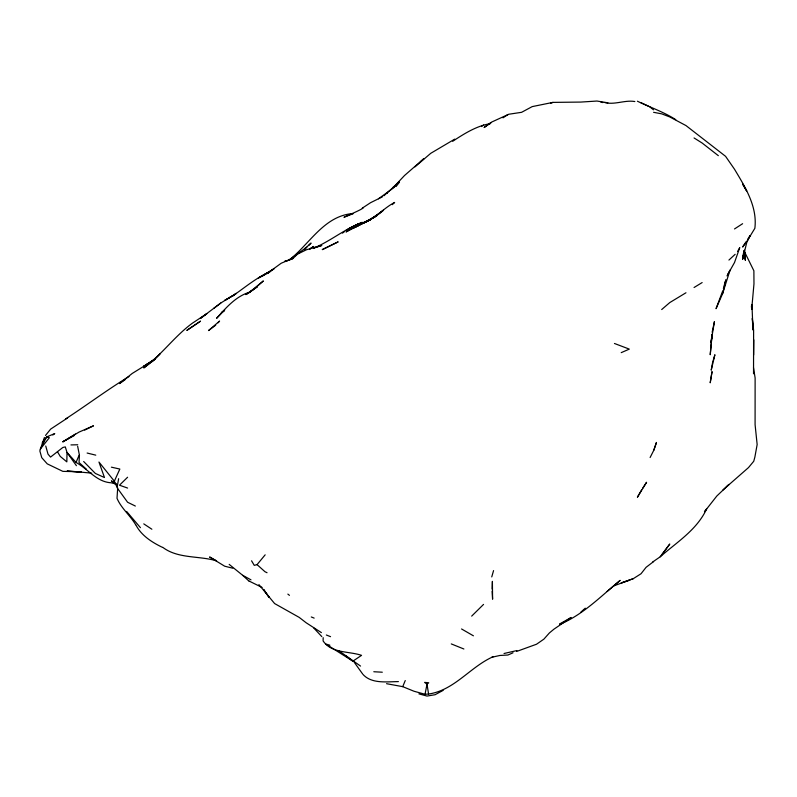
<?xml version="1.0" encoding="UTF-8"?>
<svg xmlns="http://www.w3.org/2000/svg" width="797" height="797" viewBox="0 0 797 797"><rect width="100%" height="100%" fill="white"/><g stroke="black" fill="none" stroke-linecap="round" stroke-linejoin="round"><path stroke-width="1.2" d="M753.534 373.783L753.613 330.376L752.318 318.421L752.637 324.21M753.643 355.034L753.803 339.831M323.164 637.64L323.124 640.967C331.662 653.49 348.747 651.059 361.569 655.343L352.872 661.171L325.744 644.006L329.898 645.201M492.128 589.043L492.397 581.362L492.586 599.195L492.147 591.264M117.567 489.786L117.01 498.324C121.254 508.356 130.15 515.33 135.679 524.755M711.99 334.69L711.014 342.262L714.431 321.599L712.159 332.259M743.372 253.546L742.615 259.334L744.458 250.328L745.424 260.24L744.288 250.816M725.071 282.148L723.397 288.823M118.633 478.698L117.279 486.27L117.697 488.591L127.59 502.249L135.351 506.045M712.568 362.745L711.223 370.177L714.889 354.735L712.897 361.599M386.545 683.696L402.724 686.655L414.041 691.258L425.03 694.267L427.003 684.195L428.756 682.76L424.602 682.391L427.003 684.195L428.587 694.038C454.609 690.242 470.18 666.81 493.293 656.638M744.458 250.328L742.814 258.497L746.789 242.338L750.087 235.603L748.044 238.721M725.22 281.939L724.483 285.525L725.818 279.617M727.98 273.969L730.062 270.053L722.56 293.754L716.045 308.688L722.67 291.025M722.56 293.754L724.662 285.625M491.749 576.918L493.562 570.592M653.789 450.275L656.449 442.474L653.789 450.275L650.113 457.508M44.403 437.463L39.85 450.913L41.753 457.677L47.242 463.854L62.853 471.366L75.775 471.655L91.755 473.149M402.724 686.655L405.255 680.558M116.063 484.028L111.261 482.793C96.586 482.046 88.078 468.955 76.044 462.459L79.321 454.679L77.658 446.3M117.627 488.631L114.35 481.179L119.839 469.054L111.401 467.172M726.994 275.892L734.515 262.522L739.755 247.618L737.554 251.523M641.565 489.946L637.411 497.238L646.576 482.255L642.82 488.023M746.012 241.83L742.615 247.02L746.43 242.129L754.859 228.311C757.529 206.572 745.155 187.046 734.515 169.243L725.569 156.322L685.968 125.567L669.779 116.95L661.689 113.851L653.59 112.307M661.689 554.971L669.779 544.022L660.225 556.784L652.853 561.875M396.029 186.538L399.516 182.005L393.529 187.893L378.455 198.782M705.166 510.728L706.67 508.845C696.937 529.885 676.962 542.08 660.225 556.784M45.499 435.481L50.639 429.105L67.645 417.897M251.563 560.799L254.253 565.352L257.062 564.625L265.162 554.832M704.458 511.764L716.822 496.023L729.036 484.387L722.829 490.085M218.089 322.795L219.583 321.071L208.515 330.576L215.708 325.186M452.666 141.298C464.143 133.766 476.616 125.787 490.593 123.595M383.895 195.783L399.297 181.875L392.941 187.554L397.743 183.26M471.675 616.121L483.55 604.405M127.59 477.244L119.49 485.204L127.59 488.063M304.315 249.68L306.855 247.209M308.539 245.556L311.069 243.075L304.733 248.764L305.62 247.987L289.441 259.722L292.907 258.358M292.389 259.015L297.53 254.123L306.456 249.75L321.809 245.456L313.709 248.126C330.705 241.063 344.962 228.729 362.266 222.333L349.823 228.072L346.087 230.482L358.63 223.808L346.097 230.592M392.283 204.67L394.635 202.438C383.586 208.117 375.497 218.458 363.771 222.981M414.978 166.872L430.749 153.313L454.738 139.126M394.635 186.02L404.497 175.539L423.825 158.663L420.348 161.891M728.936 260.061L735.153 254.303M580.764 612.216L585.257 608.181M76.412 465.697L67.018 452.437L65.294 446.908L62.853 447.466L50.55 457.089L47.979 454.081L45.758 446.021M607.075 591.513L620.166 580.375C600.918 596.176 582.976 614.905 559.524 624.44M661.689 309.545L669.779 302.571L685.968 292.768M726.426 486.937L748.493 467.59L753.743 461.264L754.869 457.109L757.15 444.547L755.088 424.671L755.118 377.967L753.494 367.686M65.513 419.013C86.843 405.195 107.216 389.773 128.994 376.563M289.441 259.832C309.953 243.673 324.1 215.758 353.021 213.526M143.769 366.321L151.858 361.3L143.769 366.321L155.226 358.67L159.958 353.878L151.858 361.728L155.465 358.809L143.769 367.925C161.632 354.914 174.463 336.304 192.326 323.233L206.792 313.689L200.416 318.421L220.759 303.059L236.301 293.346L232.794 295.886C244.878 287.528 256.564 277.486 270.073 271.747M213.755 308.359L220.759 303.059M44.144 441.488L42.211 442.933L46.664 436.915L54.754 433.578L52.821 435.013M253.566 289.291L249.989 291.901L263.349 280.933L255.349 287.986M481.488 126.544L483.649 124.98M360.244 224.605L346.077 231.947C358.212 223.847 372.687 220.241 383.536 210.149L370.356 219.593L354.177 227.693L370.356 219.593M490.902 122.638L484.098 127.53L491.749 122.021L508.755 114.25L521.587 112.317L532.207 106.609L552.939 102.385L580.764 102.076L596.943 101.04L607.862 102.803M653.59 561.576L646.088 567.315L641.037 573.74L633.336 578.642L613.64 585.954M248.973 292.668L257.292 286.771L248.973 292.668L250.188 292.021C235.982 296.016 226.059 307.772 216.605 318.302L224.694 310.013L221.347 312.743L224.196 310.89M125.567 379.352L119.49 383.586L132.252 373.434L147.873 363.771M342.401 233.123L344.244 231.857M245.944 294.472L248.973 292.409L246.074 294.272M274.377 268.609L266.925 273.65L281.231 263.219L293.236 258.148M503.007 117.836L507.928 114.579M309.664 249.082L313.709 246.442L309.585 249.053M734.515 228.948L742.615 223.698M362.266 223.07L368.822 220.341L376.463 215.419M376.921 215.678L362.266 223.658M84.691 430.081L93.488 425.807L79.033 432.094L62.853 441.797L74.111 435.61M245.855 294.581L247.937 293.306M62.853 441.797L75.426 434.066M373.394 217.87L376.433 216.017M694.057 287.508L702.147 282.566M273.251 269.227L258.338 278.033L264.734 274.935M559.624 623.971L571.14 617.486L553.905 629.202L549.382 632.957L543.893 639.134L536.54 644.225L516.645 651.438M443.192 690.351L435.102 694.715L427.003 696.07L418.913 693.868M382.5 196.779L370.585 202.677L362.266 208.147L363.053 207.678C364.747 208.983 327.079 223.897 353.121 213.696M516.914 650.561L504.043 653.5M354.177 227.444L358.441 225.461M621.222 352.643L629.311 349.116L614.457 343.477M513.059 652.783L507.928 655.024L499.839 655.473L491.749 657.286M269.207 272.435L265.162 274.068L267.384 273.192M368.822 220.341L370.356 219.723M550.667 103.271L552.939 102.385M633.336 578.642L621.222 582.946L629.321 580.276M289.441 259.961L284.639 261.386L290.038 259.882M398.4 681.604C386.545 681.694 371.402 684.045 362.745 674.162M425.03 694.267L428.587 694.038M70.943 444.925L77.757 444.766M81.344 472.053L67.038 471.117L81.453 471.954M373.793 671.741L382.301 672.21M605.043 102.644C615.025 104.975 624.958 99.824 634.85 101.538M87.122 453.035L95.77 455.157M232.784 568.211L224.694 566.209L209.621 556.983L216.605 560.849C199.031 555.589 177.831 558.926 162.658 547.26M600.539 101.837L602.791 102.594M637.411 101.209C650.173 107.376 663.831 111.969 675.766 119.66M114.888 483.102L112.586 482.195L116.392 484.666M326.342 635L330.556 636.673M451.281 643.916L463.884 648.997M311.278 616.958L314.148 618.113M640.678 102.544L648.499 106.21M267.035 572.724L264.993 571.738L257.062 564.625M249.082 581.053L262.123 587.469M229.177 564.386L242.657 575.295L250.975 579.837M161.95 547.131C151.609 542.06 141.468 535.564 135.948 525.074M461.543 628.963L473.418 635.817M321.39 632.619L306.128 622.746L299.214 617.396L274.616 603.558L258.905 584.599M694.057 137.951L702.147 143.032L718.336 155.674M338.675 650.671L360.543 666.083M143.769 523.878L151.868 529.228M116.282 484.367L111.401 480.9L116.8 484.785M346.087 655.971L352.872 661.171M649.615 106.728L653.5 109.827M287.856 594.094L289.441 595.349M86.445 469.254L79.033 462.509L79.451 455.087M242.657 575.295L248.893 581.033M140.441 527.674L126.623 511.465M313.709 627.946L321.809 636.604M76.044 462.459L67.018 452.437L66.838 461.881L60.213 456.362L57.474 451.74M114.35 481.179L98.958 462.031L104.477 477.523L95.361 473.448L83.665 461.513M354.177 662.177L362.266 673.475M744.149 251.045L753.882 270.791L753.972 283.862L751.671 309.445L751.412 305.968M744.268 250.647L745.424 260.24M751.95 304.494L752.966 329.998L752.766 326.521M712.09 334.431L710.237 354.615L712.09 334.431M712.02 371.771L710.237 382.66L712.02 371.771M46.664 436.915L40.219 449.219L49.364 437.712L46.664 436.915M386.655 193.273L387.362 192.735L386.655 193.273M200.416 321.231L186.986 330.287L200.416 321.231M228.52 298.198L224.694 300.429L232.794 295.747L228.52 298.198M337.988 241.949L322.347 249.581L337.988 241.949M742.615 184.017L746.64 190.881L742.615 184.017M269.127 597.381L263.598 589.431L269.127 597.381"/></g></svg>
